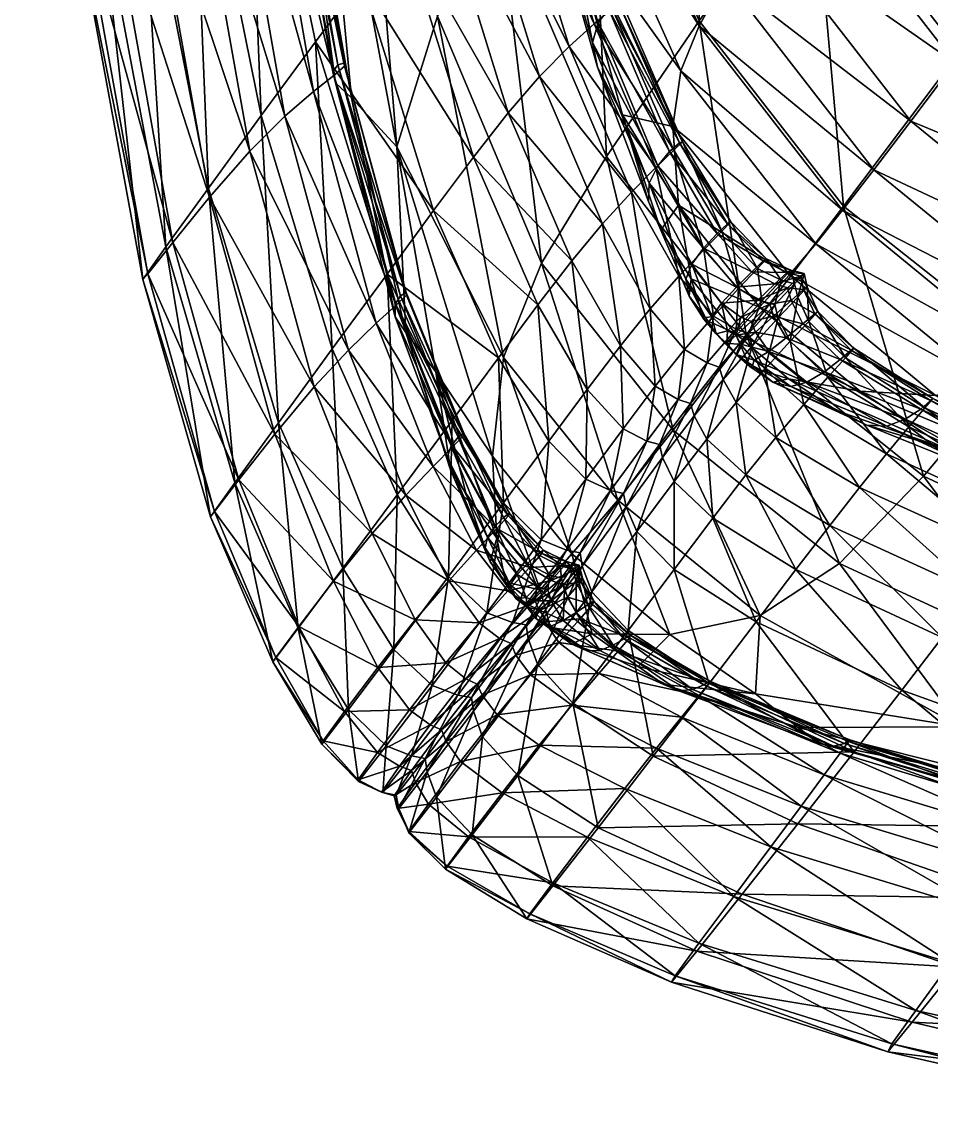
# Model space of a CAD drawing. Header units: centimetres. Extents: x -1318 to 1318, y -967 to 967.
# Drawn here: x -1315.35 to -1300.41, y -926.98 to -908.94 of the extents above; entities that cross this region are included whole.
import ezdxf

# ---------------------------------------------------------------- set-up
doc = ezdxf.new("R2010")
doc.units = ezdxf.units.CM
doc.layers.add('Object009', color=7, linetype='Continuous', true_color=0xd59ae5)
doc.layers.add('Object011', color=7, linetype='Continuous', true_color=0xd59ae5)

msp = doc.modelspace()

# ---------------------------------------------------------------- meshes
at = {"layer": 'Object009', "color": 191, "true_color": 0xb89be5}
mesh = msp.add_polyface(dxfattribs=at)
corners = [(-1307.5, -905.634, -191.572), (-1307.999, -906.088, -190.492), (-1309.156, -900.7, -190.425), (-1307.074, -905.298, -192.171), (-1308.64, -900.294, -191.516), (-1306.617, -904.965, -192.659), (-1306.765, -905.076, -192.471), (-1307.874, -899.814, -192.422), (-1308.197, -900.002, -192.12), (-1305.505, -908.594, -192.664), (-1305.648, -908.72, -192.458), (-1305.946, -908.974, -192.147), (-1306.842, -909.839, -190.471), (-1306.358, -909.349, -191.546), (-1305.335, -911.743, -191.426), (-1305.809, -912.26, -190.351), (-1310.223, -909.822, -60.889), (-1309.202, -913.6, -61.075), (-1309.03, -913.437, -60.912), (-1310.048, -909.673, -60.741), (-1310.559, -910.088, -61.073), (-1309.529, -913.896, -61.266), (-1311.206, -904.117, -60.676), (-1311.025, -903.982, -60.531), (-1311.556, -904.353, -60.862), (-1311.029, -910.495, -61.451), (-1312.044, -904.72, -61.243), (-1312.639, -905.249, -61.978), (-1311.608, -911.067, -62.183), (-1309.986, -914.339, -61.646), (-1310.549, -914.942, -62.374), (-1310.24, -909.762, -59.588), (-1310.2, -909.944, -58.987), (-1311.242, -904.017, -58.752), (-1311.26, -903.95, -59.384), (-1310.159, -909.651, -60.085), (-1311.159, -903.913, -59.889), (-1310.061, -909.619, -60.471), (-1311.045, -903.919, -60.27), (-1309.127, -913.446, -60.213), (-1309.034, -913.391, -60.616), (-1308.087, -915.702, -60.733), (-1309.219, -913.585, -59.731), (-1309.219, -913.791, -59.194), (-1306.674, -904.959, -192.919), (-1306.836, -905.061, -193.254), (-1305.713, -908.727, -193.305), (-1305.557, -908.601, -192.951), (-1307.783, -899.702, -192.855), (-1307.962, -899.764, -193.183), (-1308.253, -900.114, -194.122), (-1307.068, -905.594, -194.168), (-1307.001, -905.272, -193.669), (-1308.153, -899.902, -193.601), (-1305.882, -908.96, -193.713), (-1305.973, -909.283, -194.164), (-1306.059, -914.985, -184.683), (-1306.872, -913.596, -184.85), (-1306.312, -912.87, -188.633), (-1305.515, -914.27, -188.425)]
mesh.append_faces([[corners[k] for k in face] for face in [(0, 1, 2), (3, 0, 4), (5, 6, 7), (6, 3, 8), (6, 5, 9), (9, 10, 6), (3, 6, 10), (10, 11, 3), (12, 13, 14), (14, 15, 12), (1, 0, 13), (13, 12, 1), (0, 3, 11), (11, 13, 0), (16, 17, 18), (18, 19, 16), (20, 21, 17), (17, 16, 20), (22, 16, 19), (19, 23, 22), (24, 20, 16), (16, 22, 24), (25, 26, 27), (27, 28, 25), (20, 24, 26), (26, 25, 20), (29, 25, 28), (28, 30, 29), (21, 20, 25), (25, 29, 21), (31, 32, 33), (33, 34, 31), (35, 31, 34), (34, 36, 35), (19, 37, 38), (38, 23, 19), (37, 35, 36), (36, 38, 37), (39, 40, 41), (37, 19, 18), (18, 40, 37), (35, 37, 40), (40, 39, 35), (32, 31, 42), (42, 43, 32), (31, 35, 39), (39, 42, 31), (9, 5, 44), (45, 46, 47), (47, 44, 45), (48, 44, 5), (49, 45, 44), (50, 51, 52), (53, 52, 45), (54, 52, 51), (51, 55, 54), (46, 45, 52), (52, 54, 46), (56, 57, 58), (58, 59, 56)]], dxfattribs={"vtx2": -1, "color": 191})
mesh = msp.add_polyface(dxfattribs=at)
corners = [(-1305.648, -908.72, -192.458), (-1305.505, -908.594, -192.664), (-1304.495, -910.913, -192.627), (-1304.637, -911.053, -192.38), (-1305.946, -908.974, -192.147), (-1304.931, -911.335, -192.04), (-1306.358, -909.349, -191.546), (-1305.335, -911.743, -191.426), (-1305.557, -908.601, -192.951), (-1304.545, -910.933, -192.965), (-1306.674, -904.959, -192.919), (-1305.713, -908.727, -193.305), (-1304.706, -911.076, -193.362), (-1304.898, -911.308, -193.783), (-1305.882, -908.96, -193.713), (-1305.973, -909.283, -194.164), (-1305.041, -911.592, -194.193), (-1305.515, -914.27, -188.425), (-1306.312, -912.87, -188.633), (-1305.809, -912.26, -190.351), (-1304.386, -913.453, -194.838), (-1304.853, -912.367, -194.847), (-1304.354, -913.167, -195.022), (-1304.437, -913.172, -194.632), (-1304.343, -912.927, -194.337), (-1305.054, -911.893, -194.559), (-1303.848, -912.382, -192.234), (-1303.702, -912.23, -192.551), (-1303.264, -912.998, -192.069), (-1303.113, -912.836, -192.463), (-1304.146, -912.689, -191.844), (-1303.572, -913.324, -191.622), (-1302.655, -913.251, -191.869), (-1302.871, -913.191, -191.931), (-1302.715, -913.022, -192.389), (-1303.189, -913.529, -191.437), (-1304.553, -913.123, -191.2), (-1305.024, -913.66, -190.121), (-1303.987, -913.778, -190.944), (-1304.148, -912.66, -193.925), (-1303.609, -913.301, -194.09), (-1303.927, -912.42, -193.452), (-1303.357, -913.049, -193.549), (-1302.978, -913.251, -193.628), (-1303.167, -912.873, -192.982), (-1302.774, -913.064, -192.985), (-1302.768, -913.314, -193.661), (-1302.557, -913.123, -192.985), (-1303.753, -912.26, -192.976)]
mesh.append_faces([[corners[k] for k in face] for face in [(0, 1, 2), (2, 3, 0), (4, 0, 3), (3, 5, 4), (6, 4, 5), (5, 7, 6), (8, 9, 2), (2, 1, 8), (10, 8, 1), (11, 12, 9), (9, 8, 11), (13, 14, 15), (15, 16, 13), (12, 11, 14), (14, 13, 12), (17, 18, 19), (20, 21, 22), (23, 24, 16), (16, 25, 23), (20, 23, 25), (25, 21, 20), (26, 3, 2), (2, 27, 26), (28, 26, 27), (27, 29, 28), (30, 5, 3), (3, 26, 30), (31, 30, 26), (26, 28, 31), (32, 33, 34), (33, 28, 29), (29, 34, 33), (28, 33, 35), (7, 36, 37), (37, 19, 7), (5, 30, 36), (36, 7, 5), (38, 36, 30), (39, 13, 16), (16, 24, 39), (40, 39, 24), (41, 12, 13), (13, 39, 41), (42, 41, 39), (39, 40, 42), (43, 42, 40), (44, 45, 34), (34, 29, 44), (43, 46, 47), (47, 45, 43), (42, 43, 45), (45, 44, 42), (9, 48, 27), (27, 2, 9), (12, 41, 48), (48, 9, 12), (48, 44, 29), (29, 27, 48), (41, 42, 44), (44, 48, 41)]], dxfattribs={"vtx2": -1, "color": 191})
mesh = msp.add_polyface(dxfattribs=at)
corners = [(-1305.809, -912.26, -190.351), (-1305.024, -913.66, -190.121), (-1305.515, -914.27, -188.425), (-1304.146, -913.831, -194.983), (-1304.354, -913.167, -195.022), (-1303.63, -914.059, -195.078), (-1303.79, -914.237, -195.039), (-1303.943, -914.073, -195.002), (-1303.764, -914.229, -195.062), (-1304.386, -913.453, -194.838), (-1304.115, -913.805, -194.883), (-1303.538, -913.795, -194.69), (-1303.754, -914.021, -194.926), (-1303.612, -914.093, -194.997), (-1303.365, -913.867, -194.765), (-1303.852, -913.569, -194.526), (-1304.013, -913.791, -194.781), (-1304.343, -912.927, -194.337), (-1304.437, -913.172, -194.632), (-1303.541, -914.238, -194.924), (-1303.297, -914.041, -194.688), (-1303.077, -914.36, -194.519), (-1302.979, -913.593, -191.353), (-1303.189, -913.529, -191.437), (-1302.871, -913.191, -191.931), (-1302.655, -913.251, -191.869), (-1303.572, -913.324, -191.622), (-1303.264, -912.998, -192.069), (-1303.614, -913.996, -190.731), (-1303.409, -914.064, -190.634), (-1303.889, -914.619, -189.537), (-1303.987, -913.778, -190.944), (-1304.091, -914.549, -189.637), (-1304.461, -914.326, -189.857), (-1304.553, -913.123, -191.2), (-1304.146, -912.689, -191.844), (-1302.92, -913.806, -191.435), (-1303.347, -914.271, -190.728), (-1302.726, -914.193, -191.614), (-1303.14, -914.65, -190.937), (-1302.601, -913.468, -191.929), (-1303.609, -913.301, -194.09), (-1303.061, -913.584, -194.287), (-1303.256, -913.517, -194.227), (-1302.768, -913.314, -193.661), (-1302.978, -913.251, -193.628), (-1302.997, -913.78, -194.224), (-1302.789, -914.139, -194.082), (-1302.71, -913.524, -193.625), (-1302.516, -913.909, -193.541)]
mesh.append_faces([[corners[k] for k in face] for face in [(0, 1, 2), (3, 4, 5), (5, 6, 3), (7, 3, 6), (6, 8, 7), (4, 3, 9), (10, 9, 3), (3, 7, 10), (11, 12, 13), (13, 14, 11), (15, 16, 12), (12, 11, 15), (12, 7, 8), (8, 13, 12), (16, 10, 7), (7, 12, 16), (16, 15, 17), (17, 18, 16), (10, 16, 18), (18, 9, 10), (13, 19, 20), (20, 14, 13), (19, 13, 8), (21, 20, 19), (22, 23, 24), (24, 25, 22), (23, 26, 27), (28, 29, 30), (31, 28, 32), (32, 33, 31), (23, 22, 29), (29, 28, 23), (26, 23, 28), (28, 31, 26), (34, 31, 33), (33, 1, 34), (35, 26, 31), (22, 36, 37), (37, 29, 22), (36, 38, 39), (36, 22, 25), (25, 40, 36), (38, 36, 40), (17, 15, 41), (42, 43, 11), (11, 14, 42), (44, 45, 43), (43, 42, 44), (43, 41, 15), (15, 11, 43), (41, 43, 45), (46, 42, 14), (14, 20, 46), (47, 46, 20), (20, 21, 47), (48, 44, 42), (42, 46, 48), (49, 48, 46), (46, 47, 49)]], dxfattribs={"vtx2": -1, "color": 191})
mesh = msp.add_polyface(dxfattribs=at)
corners = [(-1298.205, -916.358, -192.385), (-1300.51, -915.288, -192.339), (-1300.381, -915.134, -192.584), (-1298.089, -916.203, -192.588), (-1298.438, -916.676, -192.079), (-1300.773, -915.601, -192.003), (-1298.112, -916.238, -192.876), (-1300.417, -915.167, -192.924), (-1298.258, -916.373, -193.234), (-1300.579, -915.308, -193.323), (-1300.832, -915.475, -193.747), (-1301.138, -915.59, -194.162), (-1298.864, -916.57, -194.109), (-1298.514, -916.515, -193.65), (-1302.714, -914.935, -194.62), (-1301.463, -915.572, -194.534), (-1302.45, -914.865, -194.322), (-1303.008, -914.863, -194.829), (-1301.951, -915.339, -194.828), (-1302.751, -914.809, -195.012), (-1302.715, -913.022, -192.389), (-1302.496, -913.079, -192.354), (-1302.655, -913.251, -191.869), (-1302.501, -915.231, -191.183), (-1301.141, -916.046, -191.391), (-1301.583, -916.595, -190.318), (-1302.962, -915.776, -190.105), (-1302.106, -914.783, -191.826), (-1302.726, -914.193, -191.614), (-1302.601, -913.468, -191.929), (-1302.444, -913.3, -192.386), (-1302.419, -913.866, -192.06), (-1302.268, -913.703, -192.454), (-1301.818, -914.465, -192.214), (-1301.677, -914.307, -192.53), (-1302.774, -913.064, -192.985), (-1302.557, -913.123, -192.985), (-1301.723, -914.342, -192.955), (-1302.322, -913.74, -192.973), (-1301.902, -914.495, -193.433), (-1302.516, -913.909, -193.541), (-1302.503, -913.341, -192.982), (-1302.768, -913.314, -193.661), (-1302.71, -913.524, -193.625), (-1302.162, -914.694, -193.907), (-1303.077, -914.36, -194.519), (-1302.789, -914.139, -194.082)]
mesh.append_faces([[corners[k] for k in face] for face in [(0, 1, 2), (2, 3, 0), (4, 5, 1), (1, 0, 4), (6, 3, 2), (2, 7, 6), (8, 6, 7), (7, 9, 8), (10, 11, 12), (13, 8, 9), (9, 10, 13), (14, 15, 11), (11, 16, 14), (17, 18, 15), (15, 14, 17), (19, 18, 17), (20, 21, 22), (23, 24, 25), (25, 26, 23), (27, 5, 24), (24, 23, 27), (28, 27, 23), (29, 22, 21), (21, 30, 29), (31, 29, 30), (30, 32, 31), (29, 31, 28), (1, 33, 34), (34, 2, 1), (5, 27, 33), (33, 1, 5), (33, 31, 32), (32, 34, 33), (27, 28, 31), (31, 33, 27), (35, 36, 21), (21, 20, 35), (37, 7, 2), (2, 34, 37), (38, 37, 34), (34, 32, 38), (39, 9, 7), (7, 37, 39), (40, 39, 37), (37, 38, 40), (36, 41, 30), (30, 21, 36), (42, 43, 41), (41, 36, 42), (41, 38, 32), (32, 30, 41), (43, 40, 38), (38, 41, 43), (10, 44, 16), (16, 11, 10), (9, 39, 44), (44, 10, 9), (45, 16, 44), (39, 40, 46), (46, 44, 39)]], dxfattribs={"vtx2": -1, "color": 191})
mesh = msp.add_polyface(dxfattribs=at)
corners = [(-1309.202, -913.6, -61.075), (-1308.268, -915.925, -61.279), (-1308.091, -915.744, -61.079), (-1309.03, -913.437, -60.912), (-1309.529, -913.896, -61.266), (-1308.594, -916.251, -61.493), (-1309.044, -916.725, -61.882), (-1309.986, -914.339, -61.646), (-1310.549, -914.942, -62.374), (-1309.597, -917.353, -62.607), (-1309.034, -913.391, -60.616), (-1308.087, -915.702, -60.733), (-1308.18, -915.768, -60.29), (-1309.127, -913.446, -60.213), (-1309.219, -913.791, -59.194), (-1309.219, -913.585, -59.731), (-1308.297, -915.911, -59.802), (-1308.364, -916.101, -59.32), (-1306.179, -917.67, -165.157), (-1306.399, -917.628, -165.193), (-1305.678, -916.648, -177.202), (-1306.082, -916.462, -177.325), (-1306.816, -917.457, -165.266), (-1307.519, -914.464, -177.581), (-1306.69, -915.835, -177.467), (-1307.439, -916.849, -165.347), (-1308.28, -915.496, -165.405), (-1306.872, -913.596, -184.85), (-1306.059, -914.985, -184.683), (-1308.339, -918.059, -146.895), (-1309.184, -916.717, -146.9), (-1307.709, -918.655, -146.871), (-1307.74, -917.591, -58.966), (-1308.307, -916.304, -58.895), (-1307.699, -917.416, -59.311), (-1307.656, -917.819, -58.733), (-1308.057, -916.69, -58.572), (-1307.545, -917.428, -58.396), (-1308.337, -918.13, -62.216), (-1307.881, -917.626, -61.805), (-1307.544, -917.269, -61.548), (-1307.354, -917.064, -61.283), (-1307.011, -917.91, -61.818), (-1306.806, -917.682, -61.481), (-1307.339, -917.018, -60.852), (-1306.781, -917.626, -60.957), (-1307.434, -917.088, -60.329), (-1306.879, -917.697, -60.343), (-1307.575, -917.235, -59.791), (-1307.041, -917.846, -59.734), (-1307.211, -918.028, -59.228)]
mesh.append_faces([[corners[k] for k in face] for face in [(0, 1, 2), (2, 3, 0), (4, 5, 1), (1, 0, 4), (6, 7, 8), (8, 9, 6), (5, 4, 7), (7, 6, 5), (10, 3, 2), (2, 11, 10), (11, 12, 13), (14, 15, 16), (16, 17, 14), (15, 13, 12), (12, 16, 15), (18, 19, 20), (21, 20, 19), (19, 22, 21), (23, 24, 25), (25, 26, 23), (27, 28, 24), (24, 23, 27), (24, 21, 22), (22, 25, 24), (21, 24, 28), (29, 30, 26), (26, 25, 29), (25, 22, 31), (32, 33, 17), (17, 34, 32), (35, 36, 33), (33, 32, 35), (37, 36, 35), (38, 6, 9), (39, 5, 6), (6, 38, 39), (1, 40, 41), (41, 2, 1), (5, 39, 40), (40, 1, 5), (40, 42, 43), (43, 41, 40), (42, 40, 39), (44, 11, 2), (2, 41, 44), (45, 44, 41), (41, 43, 45), (46, 12, 11), (11, 44, 46), (47, 46, 44), (44, 45, 47), (16, 48, 34), (34, 17, 16), (12, 46, 48), (48, 16, 12), (48, 49, 50), (50, 34, 48), (46, 47, 49), (49, 48, 46)]], dxfattribs={"vtx2": -1, "color": 191})
mesh = msp.add_polyface(dxfattribs=at)
corners = [(-1304.942, -914.932, -188.183), (-1305.515, -914.27, -188.425), (-1305.024, -913.66, -190.121), (-1304.461, -914.326, -189.857), (-1305.47, -915.632, -184.485), (-1306.059, -914.985, -184.683), (-1304.362, -915.214, -187.888), (-1304.566, -915.149, -187.98), (-1304.091, -914.549, -189.637), (-1303.889, -914.619, -189.537), (-1304.872, -915.892, -184.24), (-1305.082, -915.835, -184.317), (-1305.678, -916.648, -177.202), (-1305.464, -916.697, -177.145), (-1306.179, -917.67, -165.157), (-1306.082, -916.462, -177.325), (-1304.821, -916.103, -184.315), (-1305.42, -916.913, -177.2), (-1304.629, -916.496, -184.478), (-1305.245, -917.321, -177.317), (-1304.303, -915.42, -187.978), (-1303.826, -914.823, -189.635), (-1304.097, -915.801, -188.176), (-1303.613, -915.197, -189.85), (-1302.071, -917.22, -188.599), (-1303.451, -916.39, -188.408), (-1302.962, -915.776, -190.105), (-1303.997, -917.101, -184.665), (-1303.317, -914.503, -194.776), (-1302.714, -914.935, -194.62), (-1302.45, -914.865, -194.322), (-1303.077, -914.36, -194.519), (-1303.344, -914.592, -194.877), (-1303.008, -914.863, -194.829), (-1303.764, -914.229, -195.062), (-1303.611, -914.412, -194.999), (-1303.541, -914.238, -194.924), (-1303.388, -914.606, -194.978), (-1303.79, -914.237, -195.039), (-1303.63, -914.059, -195.078), (-1302.751, -914.809, -195.012), (-1303.614, -913.996, -190.731), (-1303.14, -914.65, -190.937), (-1302.501, -915.231, -191.183), (-1302.726, -914.193, -191.614), (-1303.409, -914.064, -190.634), (-1303.347, -914.271, -190.728), (-1302.92, -913.806, -191.435), (-1302.162, -914.694, -193.907), (-1302.789, -914.139, -194.082)]
mesh.append_faces([[corners[k] for k in face] for face in [(0, 1, 2), (2, 3, 0), (4, 5, 1), (1, 0, 4), (6, 7, 8), (8, 9, 6), (10, 11, 7), (7, 6, 10), (7, 0, 3), (3, 8, 7), (11, 4, 0), (0, 7, 11), (12, 13, 14), (11, 10, 13), (13, 12, 11), (4, 11, 12), (12, 15, 4), (5, 4, 15), (10, 16, 17), (17, 13, 10), (16, 18, 19), (19, 17, 16), (20, 6, 9), (9, 21, 20), (22, 20, 21), (21, 23, 22), (16, 10, 6), (6, 20, 16), (18, 16, 20), (20, 22, 18), (24, 25, 26), (25, 22, 23), (23, 26, 25), (27, 18, 22), (22, 25, 27), (28, 29, 30), (30, 31, 28), (32, 33, 29), (29, 28, 32), (34, 35, 36), (36, 28, 31), (35, 32, 28), (28, 36, 35), (37, 38, 39), (39, 40, 37), (33, 37, 40), (35, 34, 38), (38, 37, 35), (32, 35, 37), (37, 33, 32), (9, 8, 41), (42, 43, 26), (26, 23, 42), (43, 42, 44), (45, 46, 21), (21, 9, 45), (46, 42, 23), (23, 21, 46), (42, 46, 47), (48, 49, 31)]], dxfattribs={"vtx2": -1, "color": 191})
mesh = msp.add_polyface(dxfattribs=at)
corners = [(-1299.037, -922.901, -61.326), (-1299.5, -923.583, -62.041), (-1294.671, -924.636, -61.798), (-1294.247, -923.939, -61.087), (-1298.693, -922.373, -60.966), (-1293.943, -923.396, -60.731), (-1298.337, -921.814, -60.662), (-1298.463, -922.008, -60.799), (-1293.743, -923.018, -60.568), (-1293.632, -922.819, -60.437), (-1301.905, -920.964, -61.013), (-1301.764, -920.771, -60.856), (-1304.058, -919.816, -61.049), (-1302.166, -921.322, -61.194), (-1302.546, -921.837, -61.561), (-1303.041, -922.505, -62.278), (-1294.876, -917.55, -192.362), (-1298.205, -916.358, -192.385), (-1298.089, -916.203, -192.588), (-1294.776, -917.391, -192.545), (-1295.078, -917.879, -192.069), (-1298.438, -916.676, -192.079), (-1291.258, -920.16, -190.312), (-1295.753, -918.921, -190.402), (-1295.374, -918.346, -191.479), (-1301.141, -916.046, -191.391), (-1298.773, -917.128, -191.483), (-1299.188, -917.687, -190.411), (-1301.583, -916.595, -190.318), (-1300.773, -915.601, -192.003), (-1301.745, -920.748, -60.56), (-1298.31, -921.799, -60.391), (-1304.044, -919.782, -60.702), (-1301.833, -920.804, -60.154), (-1298.377, -921.858, -59.998), (-1293.596, -922.811, -60.175), (-1293.626, -922.884, -59.785), (-1298.535, -921.886, -59.493), (-1293.711, -922.928, -59.268), (-1293.842, -922.833, -58.625), (-1298.778, -921.775, -58.886), (-1302.014, -920.849, -59.666), (-1302.271, -920.792, -59.126), (-1295.145, -917.705, -193.574), (-1295.496, -917.732, -194.084), (-1290.905, -919, -194.014), (-1294.786, -917.432, -192.806), (-1298.112, -916.238, -192.876), (-1294.909, -917.571, -193.148), (-1298.258, -916.373, -193.234), (-1298.864, -916.57, -194.109), (-1298.514, -916.515, -193.65), (-1300.832, -915.475, -193.747), (-1302.962, -915.776, -190.105), (-1302.071, -917.22, -188.599)]
mesh.append_faces([[corners[k] for k in face] for face in [(0, 1, 2), (2, 3, 0), (4, 0, 3), (3, 5, 4), (6, 7, 8), (8, 9, 6), (7, 4, 5), (5, 8, 7), (10, 11, 12), (7, 6, 11), (11, 10, 7), (4, 7, 10), (10, 13, 4), (1, 0, 14), (14, 15, 1), (0, 4, 13), (13, 14, 0), (16, 17, 18), (18, 19, 16), (20, 21, 17), (17, 16, 20), (22, 23, 24), (25, 26, 27), (27, 28, 25), (29, 21, 26), (26, 25, 29), (26, 24, 23), (23, 27, 26), (21, 20, 24), (24, 26, 21), (12, 11, 30), (31, 30, 11), (11, 6, 31), (32, 30, 33), (34, 33, 30), (30, 31, 34), (35, 31, 6), (6, 9, 35), (36, 34, 31), (31, 35, 36), (37, 38, 39), (39, 40, 37), (34, 36, 38), (38, 37, 34), (41, 37, 40), (40, 42, 41), (33, 34, 37), (37, 41, 33), (43, 44, 45), (46, 19, 18), (18, 47, 46), (48, 46, 47), (47, 49, 48), (50, 51, 52), (44, 43, 51), (51, 50, 44), (43, 48, 49), (49, 51, 43), (53, 28, 54)]], dxfattribs={"vtx2": -1, "color": 191})
mesh = msp.add_polyface(dxfattribs=at)
corners = [(-1304.058, -919.816, -61.049), (-1304.218, -920.015, -61.245), (-1301.905, -920.964, -61.013), (-1302.166, -921.322, -61.194), (-1304.51, -920.373, -61.453), (-1303.041, -922.505, -62.278), (-1302.546, -921.837, -61.561), (-1304.922, -920.884, -61.836), (-1305.442, -921.543, -62.554), (-1301.745, -920.748, -60.56), (-1304.044, -919.782, -60.702), (-1301.833, -920.804, -60.154), (-1304.142, -919.84, -60.257), (-1304.323, -919.917, -59.766), (-1302.014, -920.849, -59.666), (-1302.271, -920.792, -59.126), (-1304.552, -919.939, -59.283), (-1304.974, -921.013, -146.849), (-1306.297, -920.144, -146.87), (-1305.389, -918.947, -165.325), (-1304.055, -919.817, -165.359), (-1305.882, -922.19, -125.22), (-1305.982, -918.311, -165.257), (-1304.633, -917.943, -177.447), (-1303.282, -918.804, -177.54), (-1305.245, -917.321, -177.317), (-1303.997, -917.101, -184.665), (-1302.629, -917.947, -184.813), (-1304.629, -916.496, -184.478), (-1305.464, -916.697, -177.145), (-1305.42, -916.913, -177.2), (-1306.143, -917.892, -165.19), (-1306.179, -917.67, -165.157), (-1303.451, -916.39, -188.408), (-1302.071, -917.22, -188.599), (-1306.312, -919.17, -58.719), (-1305.224, -919.542, -58.542), (-1305.979, -919.003, -58.38), (-1306.06, -919.282, -58.948), (-1305.852, -919.275, -59.293), (-1304.8, -919.834, -58.859), (-1305.549, -919.285, -61.531), (-1305.367, -919.071, -61.268), (-1306.178, -918.754, -61.811), (-1305.975, -918.521, -61.475), (-1305.871, -919.657, -61.786), (-1306.85, -920.832, -62.913), (-1306.313, -920.176, -62.193), (-1305.635, -919.188, -59.773), (-1306.242, -918.65, -59.727), (-1305.454, -919.084, -60.313), (-1306.057, -918.524, -60.336), (-1305.35, -919.025, -60.837), (-1305.952, -918.463, -60.951)]
mesh.append_faces([[corners[k] for k in face] for face in [(0, 1, 2), (3, 2, 1), (1, 4, 3), (5, 6, 7), (7, 8, 5), (6, 3, 4), (4, 7, 6), (9, 10, 0), (11, 12, 10), (13, 14, 15), (15, 16, 13), (12, 11, 14), (14, 13, 12), (17, 18, 19), (19, 20, 17), (18, 17, 21), (22, 19, 18), (23, 24, 20), (20, 19, 23), (25, 23, 19), (19, 22, 25), (26, 27, 24), (24, 23, 26), (28, 26, 23), (23, 25, 28), (29, 30, 31), (31, 32, 29), (30, 25, 22), (22, 31, 30), (27, 26, 33), (33, 34, 27), (35, 36, 37), (38, 39, 16), (16, 40, 38), (35, 38, 40), (40, 36, 35), (41, 1, 0), (0, 42, 41), (43, 41, 42), (42, 44, 43), (45, 4, 1), (1, 41, 45), (46, 8, 7), (4, 45, 47), (47, 7, 4), (48, 13, 16), (16, 39, 48), (49, 48, 39), (50, 12, 13), (13, 48, 50), (51, 50, 48), (10, 52, 42), (42, 0, 10), (12, 50, 52), (52, 10, 12), (52, 53, 44), (44, 42, 52), (50, 51, 53), (53, 52, 50)]], dxfattribs={"vtx2": -1, "color": 191})
mesh = msp.add_polyface(dxfattribs=at)
corners = [(-1310.228, -918.138, -63.829), (-1309.501, -919.555, -64.135), (-1308.886, -918.775, -62.939), (-1309.597, -917.353, -62.607), (-1310.801, -918.883, -67.05), (-1307.709, -918.655, -146.871), (-1308.339, -918.059, -146.895), (-1307.439, -916.849, -165.347), (-1309.238, -919.259, -125.322), (-1310.078, -917.923, -125.275), (-1309.184, -916.717, -146.9), (-1308.61, -919.852, -125.353), (-1307.062, -918.855, -146.829), (-1307.286, -918.817, -146.844), (-1306.399, -917.628, -165.193), (-1306.816, -917.457, -165.266), (-1309.983, -920.246, -103.838), (-1310.81, -918.907, -103.74), (-1306.832, -918.278, -58.341), (-1307.048, -918.538, -58.544), (-1306.663, -918.899, -58.585), (-1306.905, -918.751, -58.682), (-1307.047, -918.566, -58.636), (-1306.654, -918.461, -59.128), (-1306.857, -918.61, -58.831), (-1306.915, -918.46, -58.78), (-1306.651, -918.876, -58.912), (-1307.329, -918.196, -58.919), (-1307.74, -917.591, -58.966), (-1307.699, -917.416, -59.311), (-1307.211, -918.028, -59.228), (-1307.405, -918.18, -58.773), (-1307.656, -917.819, -58.733), (-1307.063, -918.404, -58.833), (-1306.888, -918.226, -59.131), (-1306.71, -918.28, -59.078), (-1307.228, -918.427, -58.685), (-1307.402, -918.156, -58.593), (-1307.545, -917.428, -58.396), (-1306.754, -918.806, -62.376), (-1306.827, -918.612, -62.488), (-1307.313, -919.163, -62.956), (-1307.235, -919.351, -62.834), (-1306.527, -919.144, -62.118), (-1308.337, -918.13, -62.216), (-1307.834, -918.824, -62.562), (-1308.384, -919.48, -63.285), (-1307.365, -918.296, -62.126), (-1307.881, -917.626, -61.805), (-1307.022, -918.533, -62.379), (-1307.503, -919.078, -62.837), (-1306.45, -918.197, -62.119), (-1306.653, -918.127, -62.029), (-1307.011, -917.91, -61.818), (-1306.683, -918.037, -59.671), (-1307.041, -917.846, -59.734), (-1306.879, -917.697, -60.343)]
mesh.append_faces([[corners[k] for k in face] for face in [(0, 1, 2), (2, 3, 0), (1, 0, 4), (5, 6, 7), (8, 9, 10), (10, 6, 8), (11, 8, 6), (6, 5, 11), (12, 13, 14), (13, 5, 15), (15, 14, 13), (16, 17, 9), (18, 19, 20), (21, 20, 19), (19, 22, 21), (23, 24, 25), (24, 21, 22), (22, 25, 24), (21, 24, 26), (27, 28, 29), (29, 30, 27), (31, 32, 28), (28, 27, 31), (25, 33, 34), (34, 35, 25), (22, 36, 33), (33, 25, 22), (33, 27, 30), (30, 34, 33), (36, 31, 27), (27, 33, 36), (37, 19, 18), (18, 38, 37), (32, 37, 38), (36, 22, 19), (19, 37, 36), (31, 36, 37), (37, 32, 31), (39, 40, 41), (41, 42, 39), (43, 39, 42), (3, 2, 44), (45, 44, 2), (2, 46, 45), (47, 48, 44), (44, 45, 47), (40, 49, 50), (50, 41, 40), (50, 45, 46), (49, 47, 45), (45, 50, 49), (49, 40, 51), (47, 49, 52), (52, 53, 47), (48, 47, 53), (35, 34, 54), (55, 54, 34), (34, 30, 55), (54, 55, 56)]], dxfattribs={"vtx2": -1, "color": 191})
mesh = msp.add_polyface(dxfattribs=at)
corners = [(-1307.03, -919.079, -146.841), (-1307.062, -918.855, -146.829), (-1306.179, -917.67, -165.157), (-1306.143, -917.892, -165.19), (-1306.878, -919.504, -146.861), (-1305.982, -918.311, -165.257), (-1306.399, -917.628, -165.193), (-1306.663, -918.899, -58.585), (-1305.979, -919.003, -58.38), (-1306.832, -918.278, -58.341), (-1306.312, -919.17, -58.719), (-1306.655, -918.933, -58.765), (-1306.905, -918.751, -58.682), (-1306.915, -918.46, -58.78), (-1306.71, -918.28, -59.078), (-1306.654, -918.461, -59.128), (-1306.457, -918.786, -59.22), (-1306.651, -918.876, -58.912), (-1306.857, -918.61, -58.831), (-1305.852, -919.275, -59.293), (-1306.06, -919.282, -58.948), (-1305.549, -919.285, -61.531), (-1306.178, -918.754, -61.811), (-1306.527, -919.144, -62.118), (-1306.45, -918.197, -62.119), (-1306.385, -918.398, -62.027), (-1306.166, -918.15, -61.631), (-1306.224, -917.942, -61.696), (-1306.827, -918.612, -62.488), (-1306.754, -918.806, -62.376), (-1305.975, -918.521, -61.475), (-1306.653, -918.127, -62.029), (-1306.433, -917.88, -61.633), (-1307.011, -917.91, -61.818), (-1306.806, -917.682, -61.481), (-1307.022, -918.533, -62.379), (-1306.242, -918.65, -59.727), (-1305.635, -919.188, -59.773), (-1306.057, -918.524, -60.336), (-1306.485, -918.09, -59.637), (-1306.432, -918.289, -59.668), (-1306.294, -917.938, -60.337), (-1306.242, -918.147, -60.34), (-1306.136, -918.083, -61.031), (-1306.19, -917.872, -61.063), (-1305.952, -918.463, -60.951), (-1306.401, -917.815, -61.033), (-1306.503, -917.884, -60.342), (-1306.781, -917.626, -60.957), (-1306.879, -917.697, -60.343), (-1306.683, -918.037, -59.671)]
mesh.append_faces([[corners[k] for k in face] for face in [(0, 1, 2), (2, 3, 0), (4, 0, 3), (3, 5, 4), (6, 2, 1), (7, 8, 9), (8, 7, 10), (11, 10, 7), (7, 12, 11), (13, 14, 15), (16, 17, 18), (18, 15, 16), (17, 11, 12), (17, 16, 19), (11, 17, 20), (20, 10, 11), (21, 22, 23), (24, 25, 26), (26, 27, 24), (28, 29, 25), (25, 24, 28), (25, 22, 30), (30, 26, 25), (29, 23, 22), (22, 25, 29), (31, 24, 27), (27, 32, 31), (33, 31, 32), (32, 34, 33), (24, 31, 35), (19, 16, 36), (37, 36, 38), (39, 40, 15), (15, 14, 39), (41, 42, 40), (40, 39, 41), (40, 36, 16), (16, 15, 40), (42, 38, 36), (36, 40, 42), (43, 44, 27), (27, 26, 43), (45, 43, 26), (26, 30, 45), (42, 41, 44), (44, 43, 42), (38, 42, 43), (43, 45, 38), (44, 46, 32), (32, 27, 44), (41, 47, 46), (46, 44, 41), (46, 48, 34), (34, 32, 46), (47, 49, 48), (48, 46, 47), (50, 39, 14), (47, 41, 39), (39, 50, 47), (49, 47, 50)]], dxfattribs={"vtx2": -1, "color": 191})
mesh = msp.add_polyface(dxfattribs=at)
corners = [(-1308.947, -921.25, -67.885), (-1308.883, -921.448, -67.791), (-1308.378, -920.77, -64.701), (-1308.453, -920.58, -64.813), (-1308.667, -921.802, -67.571), (-1308.141, -921.103, -64.441), (-1309.183, -921.874, -74.351), (-1309.236, -921.666, -74.424), (-1309.201, -921.657, -85.957), (-1309.159, -921.873, -85.908), (-1308.992, -922.251, -74.18), (-1308.99, -922.273, -85.789), (-1308.364, -922.821, -73.954), (-1308.389, -922.873, -85.626), (-1308.01, -922.34, -67.284), (-1308.535, -921.687, -103.914), (-1308.726, -921.05, -104.013), (-1308.691, -921.272, -103.985), (-1310.399, -920.764, -73.983), (-1311.18, -919.391, -73.774), (-1311.228, -919.465, -85.503), (-1310.421, -920.816, -85.655), (-1309.826, -921.405, -74.192), (-1309.821, -921.43, -85.801), (-1310.049, -920.281, -67.313), (-1310.801, -918.883, -67.05), (-1309.505, -920.952, -67.582), (-1309.444, -921.608, -74.355), (-1309.418, -921.609, -85.911), (-1309.146, -921.18, -67.794), (-1308.983, -920.25, -64.453), (-1308.644, -920.499, -64.705), (-1308.056, -919.741, -63.561), (-1309.501, -919.555, -64.135), (-1308.384, -919.48, -63.285), (-1308.886, -918.775, -62.939), (-1308.948, -921.01, -103.988), (-1309.365, -920.844, -103.925), (-1308.186, -920.011, -125.371), (-1308.61, -919.852, -125.353), (-1310.81, -918.907, -103.74), (-1309.983, -920.246, -103.838), (-1310.078, -917.923, -125.275), (-1309.238, -919.259, -125.322)]
mesh.append_faces([[corners[k] for k in face] for face in [(0, 1, 2), (2, 3, 0), (1, 4, 5), (6, 7, 8), (8, 9, 6), (10, 6, 9), (9, 11, 10), (1, 0, 7), (7, 6, 1), (4, 1, 6), (6, 10, 4), (12, 10, 11), (11, 13, 12), (14, 4, 10), (13, 11, 15), (16, 17, 9), (9, 8, 16), (17, 15, 11), (11, 9, 17), (18, 19, 20), (20, 21, 18), (22, 18, 21), (21, 23, 22), (24, 25, 19), (19, 18, 24), (26, 24, 18), (18, 22, 26), (7, 27, 28), (28, 8, 7), (0, 29, 27), (27, 7, 0), (27, 22, 23), (23, 28, 27), (29, 26, 22), (22, 27, 29), (30, 31, 32), (29, 0, 3), (3, 31, 29), (26, 29, 31), (31, 30, 26), (25, 24, 33), (33, 30, 34), (34, 35, 33), (24, 26, 30), (30, 33, 24), (36, 16, 8), (8, 28, 36), (37, 36, 28), (28, 23, 37), (16, 36, 38), (39, 38, 36), (36, 37, 39), (40, 41, 21), (21, 20, 40), (42, 43, 41), (41, 37, 23), (23, 21, 41), (43, 39, 37), (37, 41, 43)]], dxfattribs={"vtx2": -1, "color": 191})
mesh = msp.add_polyface(dxfattribs=at)
corners = [(-1307.46, -921.615, -64.107), (-1306.057, -922.343, -63.772), (-1305.442, -921.543, -62.554), (-1306.85, -920.832, -62.913), (-1308.141, -921.103, -64.441), (-1307.541, -920.335, -63.275), (-1308.01, -922.34, -67.284), (-1306.625, -923.094, -66.991), (-1308.667, -921.802, -67.571), (-1308.453, -920.58, -64.813), (-1308.378, -920.77, -64.701), (-1307.789, -920.013, -63.557), (-1307.869, -919.828, -63.679), (-1308.883, -921.448, -67.791), (-1307.005, -923.605, -73.714), (-1308.364, -922.821, -73.954), (-1308.389, -922.873, -85.626), (-1307.053, -923.687, -85.443), (-1308.992, -922.251, -74.18), (-1307.95, -922.309, -103.81), (-1306.627, -923.148, -103.682), (-1308.535, -921.687, -103.914), (-1307.202, -921.332, -125.295), (-1305.882, -922.19, -125.22), (-1307.781, -920.697, -125.343), (-1307.962, -920.049, -125.375), (-1307.93, -920.273, -125.367), (-1308.691, -921.272, -103.985), (-1308.726, -921.05, -104.013), (-1307.062, -918.855, -146.829), (-1307.03, -919.079, -146.841), (-1306.878, -919.504, -146.861), (-1306.297, -920.144, -146.87), (-1305.982, -918.311, -165.257), (-1308.644, -920.499, -64.705), (-1308.056, -919.741, -63.561), (-1308.384, -919.48, -63.285), (-1308.983, -920.25, -64.453), (-1308.186, -920.011, -125.371), (-1307.286, -918.817, -146.844), (-1308.61, -919.852, -125.353), (-1307.709, -918.655, -146.871), (-1305.852, -919.275, -59.293), (-1306.06, -919.282, -58.948), (-1306.651, -918.876, -58.912), (-1306.527, -919.144, -62.118), (-1305.871, -919.657, -61.786), (-1305.549, -919.285, -61.531), (-1307.235, -919.351, -62.834), (-1307.313, -919.163, -62.956), (-1306.992, -919.677, -62.553), (-1304.922, -920.884, -61.836), (-1306.313, -920.176, -62.193), (-1307.503, -919.078, -62.837)]
mesh.append_faces([[corners[k] for k in face] for face in [(0, 1, 2), (2, 3, 0), (4, 0, 3), (3, 5, 4), (6, 7, 1), (1, 0, 6), (8, 6, 0), (0, 4, 8), (9, 10, 11), (11, 12, 9), (10, 4, 5), (5, 11, 10), (4, 10, 13), (14, 15, 16), (16, 17, 14), (7, 6, 15), (15, 14, 7), (18, 15, 6), (19, 20, 17), (17, 16, 19), (21, 19, 16), (22, 23, 20), (20, 19, 22), (24, 22, 19), (19, 21, 24), (25, 26, 27), (27, 28, 25), (26, 24, 21), (21, 27, 26), (26, 25, 29), (29, 30, 26), (24, 26, 30), (30, 31, 24), (23, 22, 32), (32, 31, 33), (22, 24, 31), (31, 32, 22), (34, 9, 12), (12, 35, 34), (35, 36, 37), (25, 38, 39), (39, 29, 25), (38, 40, 41), (41, 39, 38), (38, 25, 28), (42, 43, 44), (45, 46, 47), (48, 49, 12), (12, 11, 48), (50, 48, 11), (11, 5, 50), (48, 50, 45), (51, 52, 3), (52, 50, 5), (5, 3, 52), (46, 45, 50), (50, 52, 46), (49, 53, 35), (35, 12, 49), (36, 35, 53)]], dxfattribs={"vtx2": -1, "color": 191})
at = {"layer": 'Object011', "color": 191, "true_color": 0xb89be5}
mesh = msp.add_polyface(dxfattribs=at)
corners = [(-1309.767, -908.239, -177.587), (-1310.529, -909.27, -165.349), (-1311.691, -903.688, -165.211), (-1310.939, -902.718, -177.47), (-1309.108, -907.375, -184.914), (-1310.281, -901.903, -184.816), (-1307.999, -906.088, -190.492), (-1308.527, -906.663, -188.744), (-1309.695, -901.234, -188.663), (-1309.156, -900.7, -190.425), (-1308.586, -912.043, -177.623), (-1309.351, -913.088, -165.41), (-1307.93, -911.166, -184.926), (-1314.186, -897.669, -62.935), (-1313.31, -905.969, -63.22), (-1312.639, -905.249, -61.978), (-1314.806, -898.335, -66.176), (-1313.923, -906.683, -66.474), (-1312.267, -911.826, -63.427), (-1311.608, -911.067, -62.183), (-1312.872, -912.568, -66.684), (-1315.351, -898.983, -84.712), (-1314.442, -907.306, -85.022), (-1314.345, -907.194, -73.24), (-1313.283, -913.087, -73.451), (-1313.367, -913.18, -85.229), (-1315.238, -898.832, -72.933), (-1315.017, -898.612, -103.022), (-1314.081, -906.821, -103.321), (-1314.374, -897.881, -124.646), (-1313.407, -905.929, -124.926), (-1312.985, -912.641, -103.517), (-1312.286, -911.675, -125.105), (-1311.417, -910.483, -146.786), (-1312.562, -904.821, -146.626), (-1313.561, -896.951, -146.372), (-1310.251, -914.32, -146.87), (-1308.52, -908.849, -56.079), (-1309.191, -910.994, -57.41), (-1307.434, -914.459, -57.174), (-1308.856, -900.981, -54.601), (-1309.87, -902.695, -55.902), (-1310.539, -903.792, -57.052), (-1310.2, -909.944, -58.987), (-1309.937, -910.189, -58.288), (-1311, -904.098, -57.989), (-1311.242, -904.017, -58.752), (-1309.219, -913.791, -59.194), (-1309.04, -914.047, -58.63)]
mesh.append_faces([[corners[k] for k in face] for face in [(0, 1, 2), (2, 3, 0), (4, 0, 3), (3, 5, 4), (6, 7, 8), (8, 9, 6), (7, 4, 5), (5, 8, 7), (1, 0, 10), (10, 11, 1), (0, 4, 12), (12, 10, 0), (13, 14, 15), (16, 17, 14), (14, 18, 19), (19, 15, 14), (17, 20, 18), (18, 14, 17), (21, 22, 23), (24, 23, 22), (22, 25, 24), (26, 23, 17), (20, 17, 23), (23, 24, 20), (27, 28, 22), (29, 30, 28), (28, 31, 25), (25, 22, 28), (30, 32, 31), (31, 28, 30), (33, 34, 2), (2, 1, 33), (35, 34, 30), (32, 30, 34), (34, 33, 32), (36, 33, 1), (37, 38, 39), (40, 41, 37), (38, 37, 41), (41, 42, 38), (43, 44, 45), (45, 46, 43), (44, 38, 42), (42, 45, 44), (44, 43, 47), (38, 44, 48)]], dxfattribs={"vtx2": -1, "color": 191})
mesh = msp.add_polyface(dxfattribs=at)
corners = [(-1307.357, -910.438, -188.736), (-1306.842, -909.839, -190.471), (-1305.809, -912.26, -190.351), (-1306.312, -912.87, -188.633), (-1307.93, -911.166, -184.926), (-1308.527, -906.663, -188.744), (-1307.999, -906.088, -190.492), (-1309.108, -907.375, -184.914), (-1307.516, -906.995, -54.755), (-1306.029, -904.716, -53.353), (-1307.364, -898.826, -53.213), (-1308.856, -900.981, -54.601), (-1304.221, -908.927, -53.402), (-1305.746, -911.158, -54.788), (-1303.45, -914.089, -54.761), (-1304.182, -902.119, -51.956), (-1302.354, -906.337, -52.012), (-1305.689, -904.065, -197.618), (-1306.079, -904.902, -197.02), (-1307.552, -899.244, -196.961), (-1305.142, -903.185, -198.111), (-1304.441, -902.21, -198.521), (-1302.515, -906.394, -198.548), (-1303.223, -907.372, -198.142), (-1303.79, -908.23, -197.657), (-1304.222, -909.008, -197.076), (-1308.52, -908.849, -56.079), (-1306.814, -912.911, -56.086), (-1307.434, -914.459, -57.174), (-1306.937, -906.026, -194.754), (-1307.068, -905.594, -194.168), (-1308.253, -900.114, -194.122), (-1306.404, -907.11, -195.465), (-1308.162, -900.398, -194.757), (-1307.978, -900.454, -195.473), (-1306.311, -905.749, -196.294), (-1307.801, -899.985, -196.237), (-1304.651, -910.661, -195.724), (-1304.524, -909.749, -196.379), (-1302.302, -912.592, -196.421), (-1304.853, -912.367, -194.847), (-1305.478, -910.472, -195.048), (-1304.558, -911.956, -195.27), (-1302.734, -913.101, -195.785), (-1305.894, -909.685, -194.644), (-1305.054, -911.893, -194.559), (-1305.041, -911.592, -194.193), (-1305.973, -909.283, -194.164)]
mesh.append_faces([[corners[k] for k in face] for face in [(0, 1, 2), (2, 3, 0), (4, 0, 3), (5, 6, 1), (1, 0, 5), (7, 5, 0), (0, 4, 7), (8, 9, 10), (10, 11, 8), (12, 13, 14), (9, 8, 13), (13, 12, 9), (15, 9, 12), (12, 16, 15), (17, 18, 19), (20, 21, 22), (22, 23, 20), (18, 17, 24), (24, 25, 18), (17, 20, 23), (23, 24, 17), (8, 26, 27), (27, 13, 8), (28, 27, 26), (26, 8, 11), (29, 30, 31), (32, 29, 33), (33, 34, 32), (18, 35, 36), (35, 32, 34), (37, 38, 39), (35, 18, 25), (25, 38, 35), (32, 35, 38), (38, 37, 32), (40, 41, 42), (42, 37, 43), (41, 32, 37), (37, 42, 41), (44, 45, 46), (46, 47, 44), (29, 44, 47), (47, 30, 29), (41, 40, 45), (45, 44, 41), (32, 41, 44), (44, 29, 32)]], dxfattribs={"vtx2": -1, "color": 191})
mesh = msp.add_polyface(dxfattribs=at)
corners = [(-1293.428, -900.763, -48.684), (-1295.63, -903.695, -49.565), (-1292.52, -906.152, -49.507), (-1303.45, -914.089, -54.761), (-1301.848, -911.972, -53.388), (-1304.221, -908.927, -53.402), (-1302.354, -906.337, -52.012), (-1299.942, -909.44, -52.006), (-1298.061, -900.565, -49.569), (-1300.262, -903.509, -50.706), (-1297.835, -906.634, -50.702), (-1295.6, -903.717, -199.695), (-1296.978, -905.555, -199.469), (-1299.472, -902.336, -199.471), (-1301.66, -905.254, -198.896), (-1300.653, -903.912, -199.204), (-1298.159, -907.131, -199.202), (-1299.166, -908.474, -198.894), (-1303.585, -901.088, -198.868), (-1302.515, -906.394, -198.548), (-1300.02, -909.615, -198.546), (-1303.223, -907.372, -198.142), (-1300.742, -910.574, -198.142), (-1304.441, -902.21, -198.521), (-1304.222, -909.008, -197.076), (-1303.79, -908.23, -197.657), (-1301.35, -911.375, -197.664), (-1301.864, -912.04, -197.096), (-1294.729, -909.084, -50.645), (-1296.855, -911.873, -51.953), (-1292.951, -913.725, -51.845), (-1298.818, -914.366, -53.344), (-1295.001, -909.703, -199.174), (-1296.008, -911.046, -198.866), (-1293.82, -908.126, -199.44), (-1291.165, -911.713, -199.12), (-1292.156, -913.057, -198.813), (-1292.443, -906.287, -199.665), (-1297.602, -913.132, -198.112), (-1296.862, -912.187, -198.518), (-1304.524, -909.749, -196.379), (-1302.302, -912.592, -196.421), (-1302.734, -913.101, -195.785), (-1304.651, -910.661, -195.724)]
mesh.append_faces([[corners[k] for k in face] for face in [(0, 1, 2), (3, 4, 5), (6, 5, 4), (4, 7, 6), (8, 9, 10), (10, 1, 8), (9, 6, 7), (7, 10, 9), (11, 12, 13), (14, 15, 16), (16, 17, 14), (15, 14, 18), (15, 13, 12), (12, 16, 15), (19, 14, 17), (17, 20, 19), (21, 19, 20), (20, 22, 21), (14, 19, 23), (24, 25, 26), (26, 27, 24), (25, 21, 22), (22, 26, 25), (28, 2, 1), (1, 10, 28), (29, 28, 10), (10, 7, 29), (28, 29, 30), (31, 29, 7), (7, 4, 31), (32, 33, 17), (17, 16, 32), (34, 32, 16), (16, 12, 34), (35, 36, 33), (33, 32, 35), (37, 34, 12), (12, 11, 37), (26, 22, 38), (33, 39, 20), (20, 17, 33), (39, 33, 36), (39, 38, 22), (22, 20, 39), (40, 24, 27), (27, 41, 40), (41, 42, 43)]], dxfattribs={"vtx2": -1, "color": 191})
mesh = msp.add_polyface(dxfattribs=at)
corners = [(-1306.312, -912.87, -188.633), (-1306.872, -913.596, -184.85), (-1307.93, -911.166, -184.926), (-1309.351, -913.088, -165.41), (-1308.586, -912.043, -177.623), (-1307.519, -914.464, -177.581), (-1308.28, -915.496, -165.405), (-1309.597, -917.353, -62.607), (-1310.549, -914.942, -62.374), (-1311.195, -915.722, -63.612), (-1312.267, -911.826, -63.427), (-1311.608, -911.067, -62.183), (-1310.228, -918.138, -63.829), (-1311.786, -916.473, -66.858), (-1312.872, -912.568, -66.684), (-1312.185, -916.993, -73.613), (-1313.283, -913.087, -73.451), (-1313.367, -913.18, -85.229), (-1312.253, -917.077, -85.375), (-1312.985, -912.641, -103.517), (-1311.853, -916.521, -103.644), (-1312.286, -911.675, -125.105), (-1311.135, -915.534, -125.212), (-1309.184, -916.717, -146.9), (-1310.251, -914.32, -146.87), (-1310.078, -917.923, -125.275), (-1310.529, -909.27, -165.349), (-1311.417, -910.483, -146.786), (-1303.45, -914.089, -54.761), (-1304.646, -915.652, -56.034), (-1301.913, -917.845, -56.034), (-1307.434, -914.459, -57.174), (-1307.617, -916.08, -57.934), (-1306.311, -917.69, -57.867), (-1305.559, -916.804, -57.104), (-1308.549, -914.696, -58.166), (-1308.057, -916.69, -58.572), (-1307.545, -917.428, -58.396), (-1309.191, -910.994, -57.41), (-1305.746, -911.158, -54.788), (-1306.814, -912.911, -56.086), (-1309.04, -914.047, -58.63), (-1309.219, -913.791, -59.194), (-1308.364, -916.101, -59.32), (-1308.307, -916.304, -58.895), (-1309.937, -910.189, -58.288), (-1304.354, -913.167, -195.022), (-1304.558, -911.956, -195.27), (-1303.227, -913.635, -195.332), (-1303.63, -914.059, -195.078), (-1304.853, -912.367, -194.847), (-1302.734, -913.101, -195.785)]
mesh.append_faces([[corners[k] for k in face] for face in [(0, 1, 2), (3, 4, 5), (5, 6, 3), (4, 2, 1), (1, 5, 4), (7, 8, 9), (10, 9, 8), (8, 11, 10), (12, 9, 13), (14, 13, 9), (9, 10, 14), (15, 16, 17), (17, 18, 15), (13, 14, 16), (16, 15, 13), (19, 20, 18), (18, 17, 19), (21, 22, 20), (20, 19, 21), (23, 24, 3), (3, 6, 23), (25, 22, 24), (24, 23, 25), (26, 3, 24), (22, 21, 27), (27, 24, 22), (28, 29, 30), (31, 32, 33), (33, 34, 31), (35, 36, 37), (37, 32, 35), (38, 35, 32), (32, 31, 38), (39, 40, 29), (29, 28, 39), (40, 31, 34), (34, 29, 40), (41, 42, 43), (43, 44, 41), (35, 41, 44), (44, 36, 35), (42, 41, 45), (41, 35, 38), (46, 47, 48), (48, 49, 46), (47, 46, 50), (51, 48, 47)]], dxfattribs={"vtx2": -1, "color": 191})
mesh = msp.add_polyface(dxfattribs=at)
corners = [(-1299.665, -918.325, -188.674), (-1302.071, -917.22, -188.599), (-1301.583, -916.595, -190.318), (-1299.188, -917.687, -190.411), (-1296.209, -919.57, -188.651), (-1295.753, -918.921, -190.402), (-1300.225, -919.064, -184.858), (-1302.629, -917.947, -184.813), (-1300.887, -919.928, -177.547), (-1303.282, -918.804, -177.54), (-1300.531, -916.408, -54.733), (-1298.818, -914.366, -53.344), (-1301.848, -911.972, -53.388), (-1303.45, -914.089, -54.761), (-1296.691, -918.203, -54.651), (-1294.926, -916.198, -53.245), (-1296.855, -911.873, -51.953), (-1298.265, -913.892, -197.628), (-1298.888, -914.474, -197.047), (-1301.864, -912.04, -197.096), (-1301.35, -911.375, -197.664), (-1297.602, -913.132, -198.112), (-1294.423, -915.878, -197.563), (-1295.105, -916.418, -196.965), (-1293.736, -915.139, -198.056), (-1296.862, -912.187, -198.518), (-1292.996, -914.199, -198.465), (-1301.913, -917.845, -56.034), (-1298.174, -919.58, -55.98), (-1301.576, -915.012, -195.252), (-1302.751, -914.809, -195.012), (-1303.63, -914.059, -195.078), (-1303.227, -913.635, -195.332), (-1300.337, -915.082, -195.698), (-1302.734, -913.101, -195.785), (-1300.1, -915.984, -195.012), (-1301.951, -915.339, -194.828), (-1296.99, -916.933, -195.409), (-1299.51, -914.886, -196.35), (-1302.302, -912.592, -196.421), (-1295.832, -916.76, -196.238), (-1299.294, -916.448, -194.597), (-1298.864, -916.57, -194.109), (-1301.138, -915.59, -194.162), (-1301.463, -915.572, -194.534), (-1295.963, -917.548, -194.683), (-1295.496, -917.732, -194.084)]
mesh.append_faces([[corners[k] for k in face] for face in [(0, 1, 2), (2, 3, 0), (4, 0, 3), (3, 5, 4), (6, 7, 1), (1, 0, 6), (7, 6, 8), (8, 9, 7), (10, 11, 12), (12, 13, 10), (14, 15, 11), (11, 10, 14), (16, 11, 15), (17, 18, 19), (19, 20, 17), (21, 17, 20), (22, 23, 18), (18, 17, 22), (17, 21, 24), (21, 25, 26), (27, 10, 13), (28, 14, 10), (10, 27, 28), (29, 30, 31), (31, 32, 29), (33, 29, 32), (32, 34, 33), (35, 36, 30), (30, 29, 35), (37, 35, 29), (29, 33, 37), (18, 38, 39), (39, 19, 18), (23, 40, 38), (38, 18, 23), (38, 33, 34), (34, 39, 38), (40, 37, 33), (33, 38, 40), (41, 42, 43), (43, 44, 41), (35, 41, 44), (44, 36, 35), (45, 46, 42), (42, 41, 45), (37, 45, 41), (41, 35, 37)]], dxfattribs={"vtx2": -1, "color": 191})
mesh = msp.add_polyface(dxfattribs=at)
corners = [(-1303.651, -923.32, -63.508), (-1303.041, -922.505, -62.278), (-1305.442, -921.543, -62.554), (-1306.057, -922.343, -63.772), (-1304.225, -924.09, -66.75), (-1306.625, -923.094, -66.991), (-1300.659, -925.194, -66.523), (-1304.677, -924.73, -85.266), (-1304.617, -924.624, -73.503), (-1307.005, -923.605, -73.714), (-1307.053, -923.687, -85.443), (-1301.122, -925.872, -85.067), (-1301.052, -925.745, -73.288), (-1304.257, -924.217, -103.539), (-1306.627, -923.148, -103.682), (-1303.512, -923.282, -125.113), (-1305.882, -922.19, -125.22), (-1300.717, -925.386, -103.36), (-1301.672, -920.94, -165.326), (-1302.599, -922.124, -146.778), (-1304.974, -921.013, -146.849), (-1304.055, -919.817, -165.359), (-1311.195, -915.722, -63.612), (-1310.228, -918.138, -63.829), (-1309.597, -917.353, -62.607), (-1311.786, -916.473, -66.858), (-1310.801, -918.883, -67.05), (-1311.18, -919.391, -73.774), (-1312.185, -916.993, -73.613), (-1312.253, -917.077, -85.375), (-1311.228, -919.465, -85.503), (-1311.853, -916.521, -103.644), (-1310.81, -918.907, -103.74), (-1311.135, -915.534, -125.212), (-1310.078, -917.923, -125.275), (-1303.282, -918.804, -177.54), (-1303.218, -918.704, -57.13), (-1301.913, -917.845, -56.034), (-1304.646, -915.652, -56.034), (-1305.559, -916.804, -57.104), (-1305.979, -919.003, -58.38), (-1304.702, -919.014, -57.903), (-1306.311, -917.69, -57.867), (-1306.832, -918.278, -58.341), (-1305.224, -919.542, -58.542), (-1303.294, -919.987, -58.112), (-1302.591, -920.542, -58.564), (-1304.8, -919.834, -58.859), (-1304.552, -919.939, -59.283), (-1302.271, -920.792, -59.126), (-1307.617, -916.08, -57.934), (-1307.545, -917.428, -58.396)]
mesh.append_faces([[corners[k] for k in face] for face in [(0, 1, 2), (2, 3, 0), (4, 0, 3), (3, 5, 4), (0, 4, 6), (7, 8, 9), (9, 10, 7), (8, 7, 11), (8, 4, 5), (5, 9, 8), (4, 8, 12), (13, 7, 10), (10, 14, 13), (15, 13, 14), (14, 16, 15), (7, 13, 17), (18, 19, 20), (20, 21, 18), (19, 15, 16), (16, 20, 19), (22, 23, 24), (25, 26, 23), (27, 28, 29), (29, 30, 27), (26, 25, 28), (28, 27, 26), (31, 32, 30), (30, 29, 31), (33, 34, 32), (32, 31, 33), (18, 21, 35), (36, 37, 38), (38, 39, 36), (40, 41, 42), (42, 43, 40), (44, 45, 41), (41, 40, 44), (41, 36, 39), (39, 42, 41), (36, 41, 45), (46, 47, 48), (48, 49, 46), (45, 44, 47), (47, 46, 45), (50, 51, 43), (43, 42, 50)]], dxfattribs={"vtx2": -1, "color": 191})
mesh = msp.add_polyface(dxfattribs=at)
corners = [(-1301.052, -925.745, -73.288), (-1301.122, -925.872, -85.067), (-1296.247, -926.98, -84.818), (-1296.162, -926.832, -73.034), (-1300.659, -925.194, -66.523), (-1295.773, -926.268, -66.27), (-1299.5, -923.583, -62.041), (-1300.091, -924.41, -63.273), (-1295.228, -925.474, -63.025), (-1294.671, -924.636, -61.798), (-1303.041, -922.505, -62.278), (-1303.651, -923.32, -63.508), (-1304.617, -924.624, -73.503), (-1304.225, -924.09, -66.75), (-1299.094, -923.35, -146.649), (-1298.183, -922.186, -165.224), (-1293.533, -923.424, -165.054), (-1299.99, -924.481, -124.957), (-1294.385, -924.56, -146.453), (-1295.216, -925.656, -124.739), (-1300.717, -925.386, -103.36), (-1295.884, -926.525, -103.124), (-1304.677, -924.73, -85.266), (-1304.257, -924.217, -103.539), (-1303.512, -923.282, -125.113), (-1302.599, -922.124, -146.778), (-1301.672, -920.94, -165.326), (-1296.755, -920.317, -184.813), (-1300.225, -919.064, -184.858), (-1299.665, -918.325, -188.674), (-1296.209, -919.57, -188.651), (-1297.408, -921.182, -177.475), (-1303.282, -918.804, -177.54), (-1300.887, -919.928, -177.547), (-1299.103, -921.422, -58.189), (-1298.778, -921.775, -58.886), (-1293.842, -922.833, -58.625), (-1299.922, -920.531, -57.32), (-1294.01, -922.49, -57.858), (-1293.847, -921.872, -56.921), (-1296.691, -918.203, -54.651), (-1298.174, -919.58, -55.98), (-1292.988, -920.951, -55.766), (-1301.913, -917.845, -56.034), (-1303.218, -918.704, -57.13), (-1303.294, -919.987, -58.112), (-1302.591, -920.542, -58.564), (-1302.271, -920.792, -59.126)]
mesh.append_faces([[corners[k] for k in face] for face in [(0, 1, 2), (2, 3, 0), (4, 0, 3), (3, 5, 4), (6, 7, 8), (8, 9, 6), (7, 4, 5), (5, 8, 7), (7, 6, 10), (10, 11, 7), (4, 7, 11), (1, 0, 12), (0, 4, 13), (14, 15, 16), (17, 14, 18), (18, 19, 17), (1, 20, 21), (21, 2, 1), (20, 17, 19), (19, 21, 20), (20, 1, 22), (17, 20, 23), (23, 24, 17), (15, 14, 25), (25, 26, 15), (14, 17, 24), (24, 25, 14), (27, 28, 29), (29, 30, 27), (16, 15, 31), (32, 33, 26), (33, 31, 15), (15, 26, 33), (28, 27, 31), (31, 33, 28), (34, 35, 36), (37, 34, 38), (38, 39, 37), (40, 41, 42), (41, 37, 39), (37, 41, 43), (43, 44, 37), (45, 37, 44), (34, 46, 47), (47, 35, 34), (37, 45, 46), (46, 34, 37)]], dxfattribs={"vtx2": -1, "color": 191})

doc.saveas('drawing.dxf')
